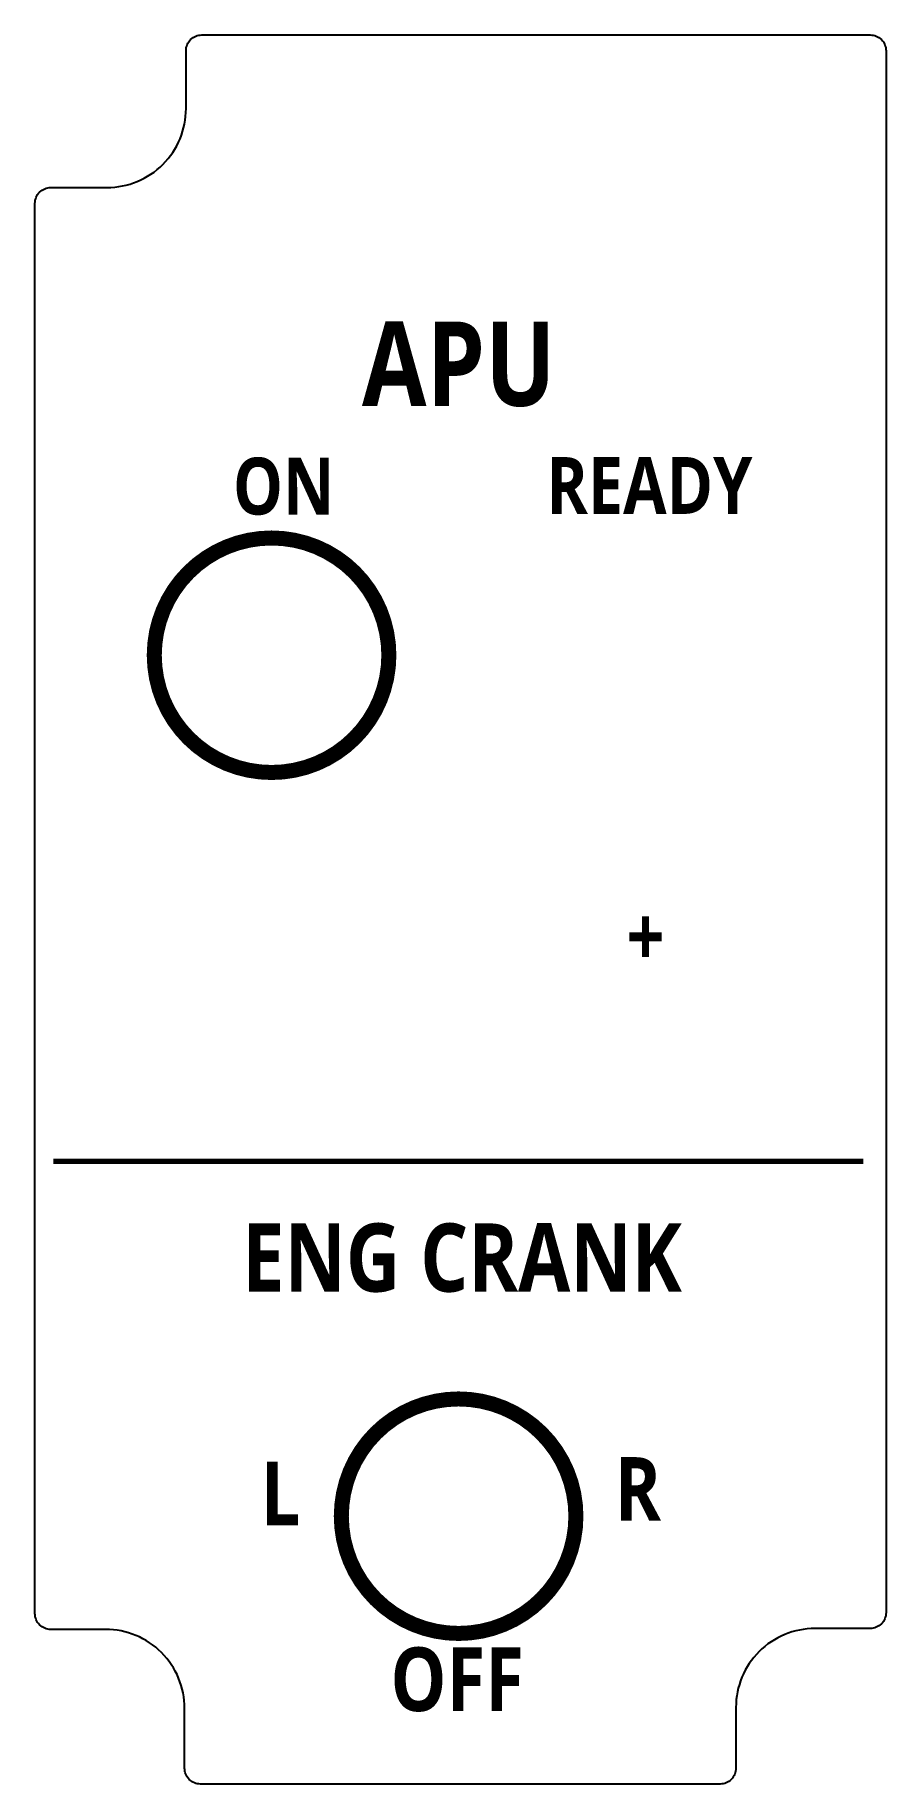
# Model space of a CAD drawing. Header units: millimetres. Extents: x 50 to 104, y 50 to 161.
import ezdxf

# ---------------------------------------------------------------- set-up
doc = ezdxf.new("R2010")
doc.units = ezdxf.units.MM
doc.layers.add('Layer1', color=7, linetype='Continuous')
doc.styles.add('Panel Heading', font='', dxfattribs={"width": 0.85})
doc.styles.add('Panel Title', font='', dxfattribs={"width": 0.85})
doc.styles.get('Panel Heading').set_extended_font_data('Roboto Mono Medium', bold=True)
doc.styles.get('Panel Title').set_extended_font_data('Roboto Mono Medium', bold=True)

msp = doc.modelspace()

# ---------------------------------------------------------------- linework, layer by layer
at = {"layer": 'Layer1', "lineweight": 70}
msp.add_line((51.17, 89.45), (102.42, 89.45), dxfattribs=at)
at = {"layer": 'Layer1'}
msp.add_lwpolyline([(60.56, 160.76), (102.87, 160.76, -0.414214), (103.87, 159.76), (103.87, 60.85, -0.414214), (102.87, 59.85), (99.37, 59.85, 0.414214), (94.37, 54.85), (94.37, 51, -0.414214), (93.37, 50), (60.47, 50, -0.414214), (59.47, 51), (59.47, 54.79, 0.414214), (54.47, 59.79), (51, 59.79, -0.414214), (50, 60.79), (50, 150.1, -0.414214), (51, 151.1), (54.56, 151.1, 0.414214), (59.56, 156.1), (59.56, 159.76, -0.414214)], format="xyb", close=True, dxfattribs=at)
at = {"layer": 'Layer1', "const_width": 0.952}
for points in [[(57.55, 121.48, 1), (72.4, 121.48, 1)], [(69.39, 66.96, 1), (84.24, 66.96, 1)]]:
    msp.add_lwpolyline(points, format="xyb", close=True, dxfattribs=at)

# ---------------------------------------------------------------- texts
at = {"layer": 'Layer1', "width": 0.85}
for s, height, style, p in [('APU', 5.34, 'Panel Title', (70.7, 137.27)), ('ON', 3.598, 'Panel Heading', (62.53, 130.39)), ('READY', 3.598, 'Panel Heading', (82.37, 130.43)), ('+', 3.81, 'Panel Heading', (87.44, 101.77)), ('ENG CRANK', 4.319, 'Panel Title', (63.11, 81.18)), ('L', 4.03, 'Panel Title', (64.28, 66.38)), ('R', 4.03, 'Panel Title', (86.69, 66.67)), ('OFF', 4.028, 'Panel Title', (72.5, 54.62))]:
    msp.add_text(s, height=height, dxfattribs=dict(at, style=style)).set_placement(p)

doc.saveas('drawing.dxf')
